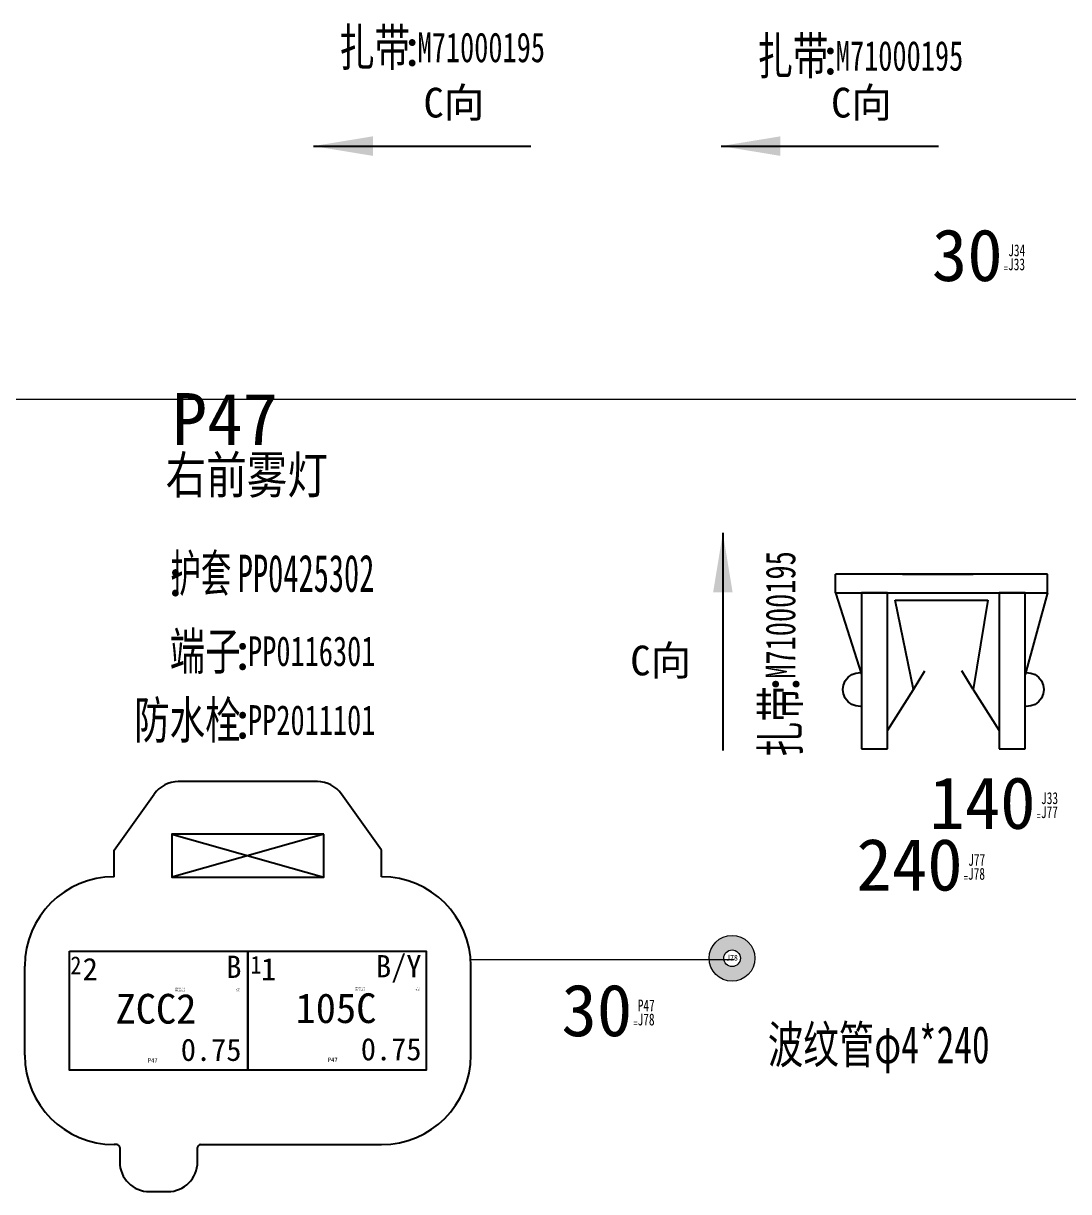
# Model space of a CAD drawing. Header units: millimetres. Extents: x -2653 to 6698, y -4403 to -42.
# Drawn here: x 744 to 814.3, y -795.6 to -717 of the extents above; entities that cross this region are included whole.
import ezdxf
from ezdxf.enums import TextEntityAlignment as Align

# ---------------------------------------------------------------- set-up
doc = ezdxf.new("R2010")
doc.units = ezdxf.units.MM
doc.header["$MEASUREMENT"] = 0
for name, color, linetype in [('DIM', 6, 'Continuous'), ('文字', 3, 'Continuous'), ('管-供应商', 43, 'Continuous'), ('管-内径', 2, 'Continuous'), ('管-名称', 59, 'Continuous'), ('管-外径', 6, 'Continuous'), ('管-编码', 58, 'Continuous'), ('节点长度', 1, 'Continuous'), ('节点长度-L', 32, 'Continuous'), ('轮廓线', 7, 'Continuous'), ('连接器-供应商', 43, 'Continuous'), ('连接器-功能', 63, 'Continuous'), ('连接器-名称', 53, 'Continuous'), ('连接器-编码', 52, 'Continuous'), ('附件-供应商', 43, 'Continuous'), ('附件-名称', 53, 'Continuous'), ('附件-数量', 21, 'Continuous'), ('附件-编码', 52, 'Continuous')]:
    doc.layers.add(name, color=color, linetype=linetype)
for name, color, linetype, plot in [('供方编码', 51, 'Continuous', False), ('备注', 4, 'Continuous', False), ('管-ID', 7, 'Continuous', False), ('管-L', 38, 'Continuous', False), ('管-不打印', 2, 'Continuous', False), ('管-位置', 18, 'Continuous', False), ('管-单位', 2, 'Continuous', False), ('管-工位', 4, 'Continuous', False), ('管-开口', 64, 'Continuous', False), ('管-数量', 6, 'Continuous', False), ('管-类别', 56, 'Continuous', False), ('管-规格', 56, 'Continuous', False), ('管-重叠值', 49, 'Continuous', False), ('管-颜色', 14, 'Continuous', False), ('节点长度-E1', 53, 'Continuous', False), ('节点长度-E2', 53, 'Continuous', False), ('节点长度-不打印', 14, 'Continuous', False), ('连接器-不打印', 1, 'Continuous', False), ('连接器-位置', 12, 'Continuous', False), ('附件-不打印', 2, 'Continuous', False), ('隐藏-剥皮长度', 2, 'Continuous', False), ('隐藏-加余量', 1, 'Continuous', False), ('隐藏-备注', 1, 'Continuous', False), ('隐藏-孔位', 1, 'Continuous', False), ('隐藏-对应端子', 2, 'Continuous', False), ('隐藏-节点长度辅助', 202, 'Continuous', False), ('隐藏-规格', 1, 'Continuous', False), ('隐藏-辅助信息', 3, 'Continuous', False), ('隐藏-防水栓', 2, 'Continuous', False)]:
    doc.layers.add(name, color=color, linetype=linetype, plot=plot)
doc.styles.add('CL', font='', dxfattribs={"height": 2})
doc.styles.get("Standard").update_dxf_attribs({"font": 'txt', "bigfont": 'gbcbig.shx'})
doc.styles.get('CL').set_extended_font_data('SimSun')
doc.dimstyles.get("Standard").update_dxf_attribs({"dimtxt": 10, "dimasz": 0.18, "dimexe": 0.18, "dimexo": 0.0625, "dimgap": 0.09, "dimtad": 0, "dimtih": 1, "dimtoh": 1, "dimdec": 4, "dimzin": 0, "dimdsep": 46, "dimtxsty": 'Standard', "dimcen": 0.09, "dimadec": 0, "dimazin": 0, "dimtfac": 1, "dimtdec": 4, "dimtofl": 0, "dimtmove": 0, "dimatfit": 3, "dimfxl": 1, "dimtolj": 1, "dimtzin": 0, "dimarcsym": 0})

# ---------------------------------------------------------------- blocks, each defined once
blk = doc.blocks.new('附件')
at = {"layer": '文字', "color": 3, "style": 'CL'}
blk.add_text(':', height=2.5, dxfattribs=at).set_placement((-3.788, -0.382), align=Align.MIDDLE_CENTER)
at = {"layer": '附件-不打印', "color": 3, "style": 'CL', "width": 0.7, "flags": 5}
for tag, p in [('供方编码', (-8.485, -1.616)), ('范围', (-8.485, -1.318)), ('工位', (-6.896, -1.318)), ('位置', (-5.306, -1.318))]:
    blk.add_attdef(tag, text='', height=0.2, dxfattribs=at).set_placement(p, align=Align.MIDDLE_CENTER)
at = {"layer": '附件-不打印', "color": 1, "style": 'CL'}
for tag, width, flags, p in [('选项', 0.7, 13, (-6.896, -1.616)), ('备注', 0.7, 5, (-5.306, -1.616)), ('规格', 0.7, 5, (-3.717, -1.616)), ('单位', 0.6, 1, (-3.717, -1.318))]:
    blk.add_attdef(tag, text='', height=0.2, dxfattribs=dict(at, width=width, flags=flags)).set_placement(p, align=Align.MIDDLE_CENTER)
at = {"layer": '附件-供应商', "color": 3, "style": 'CL', "width": 0.7, "flags": 8}
blk.add_attdef('供应商', text='', height=2.5, dxfattribs=at).set_placement((-13.399, -0.419), align=Align.MIDDLE_RIGHT)
at = {"layer": '附件-名称', "color": 3, "style": 'CL', "width": 0.7, "flags": 4}
blk.add_attdef('名称', text='', height=2.5, dxfattribs=at).set_placement((-3.92, -0.382), align=Align.MIDDLE_RIGHT)
at = {"layer": '附件-数量', "color": 2, "style": 'CL', "width": 0.7, "flags": 2}
blk.add_attdef('*', text='', height=1, dxfattribs=at).set_placement((15.719, -0.382), align=Align.MIDDLE_CENTER)
at = {"layer": '附件-数量', "color": 2, "style": 'CL', "width": 0.7, "flags": 4}
blk.add_attdef('数量', text='', height=1.2, dxfattribs=at).set_placement((16.072, -0.382), align=Align.MIDDLE_LEFT)
at = {"layer": '附件-编码', "color": 2, "style": 'CL', "width": 0.7, "flags": 4}
blk.add_attdef('编码', text='', height=2.5, dxfattribs=at).set_placement((-3.651, -0.382), align=Align.MIDDLE_LEFT)
blk = doc.blocks.new('9818107')
at = {"color": 0, "linetype": 'Continuous'}
for p, q in [((48.797, 27.934), (43.297, 26.184)), ((48.797, 27.934), (48.797, 13.684)), ((50.047, 13.684), (50.047, 27.934)), ((41.19, 26.567), (41.297, 26.851)), ((41.297, 26.851), (41.477, 27.093)), ((41.477, 27.093), (41.716, 27.283)), ((41.716, 27.283), (42, 27.403)), ((42, 27.403), (42.297, 27.444)), ((42.297, 27.444), (42.594, 27.403)), ((42.594, 27.403), (42.878, 27.283)), ((42.878, 27.283), (43.117, 27.093)), ((43.117, 27.093), (43.297, 26.851)), ((43.297, 26.851), (43.404, 26.567)), ((48.797, 26.184), (38.297, 26.184)), ((38.297, 26.184), (38.297, 24.434)), ((41.159, 26.265), (41.19, 26.567)), ((43.404, 26.567), (43.435, 26.265)), ((48.797, 24.434), (48.797, 26.184)), ((38.297, 24.434), (48.797, 24.434)), ((39.547, 24.434), (42.297, 22.684)), ((48.797, 24.434), (48.797, 24.434)), ((42.297, 22.684), (48.297, 23.934)), ((48.297, 23.934), (48.297, 17.684)), ((50.047, 23.434), (50.047, 18.684)), ((42.297, 22.684), (43.547, 21.934)), ((42.297, 18.684), (43.547, 19.434)), ((42.297, 18.684), (39.547, 16.934)), ((48.297, 17.684), (42.297, 18.684)), ((48.797, 16.934), (38.297, 16.934)), ((38.297, 16.934), (38.297, 15.184)), ((48.797, 15.184), (48.797, 16.934)), ((38.297, 15.184), (48.797, 15.184)), ((41.19, 14.801), (41.159, 15.103)), ((48.797, 13.684), (43.297, 15.184)), ((43.435, 15.103), (43.404, 14.801)), ((48.797, 15.184), (48.797, 15.184)), ((41.297, 14.517), (41.19, 14.801)), ((41.477, 14.275), (41.297, 14.517)), ((41.716, 14.085), (41.477, 14.275)), ((43.117, 14.275), (42.878, 14.085)), ((43.297, 14.517), (43.117, 14.275)), ((43.404, 14.801), (43.297, 14.517)), ((42, 13.965), (41.716, 14.085)), ((42.297, 13.924), (42, 13.965)), ((42.594, 13.965), (42.297, 13.924)), ((42.878, 14.085), (42.594, 13.965)), ((48.797, 13.684), (50.047, 13.684)), ((50.047, 13.684), (50.047, 13.684))]:
    blk.add_line(p, q, dxfattribs=at)
at = {"color": 0}
blk.add_line((48.797, 27.934), (50.047, 27.934), dxfattribs=at)
blk = doc.blocks.new('9818106')
at = {"rotation": 180}
blk.add_blockref('9818107', (857.775, -198.67), dxfattribs=at)
blk = doc.blocks.new('节点长度')
at = {"layer": '节点长度-E1', "color": 202, "ltscale": 0.5, "style": 'CL', "width": 0.7, "flags": 4}
blk.add_attdef('E1', text='', height=0.8, dxfattribs=at).set_placement((1.351, 0.931), align=Align.MIDDLE_LEFT)
at = {"layer": '节点长度-E2', "color": 202, "ltscale": 0.5, "style": 'CL', "width": 0.7, "flags": 4}
blk.add_attdef('E2', text='', height=0.8, dxfattribs=at).set_placement((1.339, -0.011), align=Align.MIDDLE_LEFT)
at = {"layer": '节点长度-L', "color": 1, "ltscale": 0.5, "style": 'CL', "flags": 4}
blk.add_attdef('L', text='', height=2, dxfattribs=at).set_placement((0.98, 0.612), align=Align.MIDDLE_RIGHT)
at = {"layer": '节点长度-不打印', "color": 202, "ltscale": 0.5, "style": 'CL', "width": 0.7}
blk.add_text('=', height=0.5, dxfattribs=at).set_placement((1.189, -0.273), align=Align.MIDDLE_CENTER)
at = {"layer": '节点长度-不打印', "color": 1, "style": 'CL', "width": 0.8, "flags": 13}
blk.add_attdef('选项', text='', height=0.1, dxfattribs=at).set_placement((0.334, -0.1), align=Align.MIDDLE_CENTER)
blk = doc.blocks.new('DJ7023-2-21（出线）')
for p, q in [((1144.175, 480.689), (1134.822, 480.689)), ((1130.498, 476.078), (1133.194, 479.851)), ((1148.498, 476.078), (1145.802, 479.851)), ((1144.614, 477.164), (1134.383, 474.26)), ((1134.383, 477.164), (1144.614, 474.26)), ((1130.498, 474.288), (1130.498, 476.078)), ((1148.498, 474.288), (1148.498, 476.078)), ((1134.383, 474.26), (1134.383, 474.26)), ((1124.498, 462.288), (1124.498, 468.288)), ((1154.498, 462.288), (1154.498, 468.288)), ((1130.68, 456.288), (1130.498, 456.288)), ((1130.88, 456.088), (1130.88, 455.118)), ((1136.116, 455.118), (1136.116, 456.088)), ((1136.316, 456.288), (1148.498, 456.288)), ((1132.88, 453.118), (1134.116, 453.118))]:
    blk.add_line(p, q)
for points in [[(1144.614, 477.164), (1134.383, 477.164), (1134.383, 474.26), (1144.614, 474.26)], [(1127.498, 469.288), (1139.498, 469.288), (1139.498, 461.288), (1127.498, 461.288)], [(1139.498, 469.288), (1151.498, 469.288), (1151.498, 461.288), (1139.498, 461.288)]]:
    blk.add_lwpolyline(points, close=True)
for centre, radius, start, end in [((1134.822, 478.689), 2, 90, 144.45517), ((1144.175, 478.689), 2, 35.54483, 90), ((1130.498, 468.288), 6, 90, 180), ((1148.498, 468.288), 6, 0, 90), ((1130.498, 462.288), 6, 180, 270), ((1148.498, 462.288), 6, 270, 0), ((1130.68, 456.088), 0.2, 0, 90), ((1136.316, 456.088), 0.2, 90, 180), ((1132.88, 455.118), 2, 180, 270), ((1134.116, 455.118), 2, 270, 0)]:
    blk.add_arc(centre, radius, start, end)
at = {"char_height": 1.5, "width": 3.85652, "attachment_point": 1}
for s, insert in [('{\\fSimSun|b0|i0|c134|p2;2}', (1128.388, 468.837)), ('{\\fSimSun|b0|i0|c134|p2;1}', (1140.388, 468.837))]:
    blk.add_mtext(s, dxfattribs=dict(at, insert=insert))
blk = doc.blocks.new('分支点')
at = {"layer": '轮廓线'}
h = blk.add_hatch(color=1, dxfattribs=at)
edge = h.paths.add_edge_path()
edge.add_arc((-0.001, 0.001), 1.54, 0, 360)
edge = h.paths.add_edge_path(flags=16)
edge.add_arc((-0.001, 0.001), 0.56, 0, 360)
at = {"layer": '轮廓线', "color": 1, "linetype": 'ByBlock', "lineweight": -2}
for radius in [1.54, 0.56]:
    blk.add_circle((-0.001, 0.001), radius, dxfattribs=at)
at = {"layer": '轮廓线', "color": 2, "style": 'CL', "width": 0.8}
blk.add_attdef('位置', text='', height=0.4, dxfattribs=at).set_placement((-0.002, 0.035), align=Align.MIDDLE_CENTER)
at = {"layer": '隐藏-辅助信息', "color": 1, "style": 'CL', "width": 0.8, "flags": 13}
blk.add_attdef('选项', text='', height=0.1, dxfattribs=at).set_placement((-0.002, -0.464), align=Align.MIDDLE_CENTER)
blk = doc.blocks.new('电线2')
at = {"layer": '轮廓线', "color": 7, "style": 'CL', "flags": 4}
for tag, p in [('颜色', (5.879, 2.803)), ('线径', (5.879, -2.776))]:
    blk.add_attdef(tag, text='', height=1.5, dxfattribs=at).set_placement(p, align=Align.MIDDLE_RIGHT)
blk.add_attdef('线号', text='', height=2, dxfattribs=at).set_placement((0.127, -0.016), align=Align.MIDDLE_CENTER)
at = {"layer": '隐藏-剥皮长度', "color": 2, "style": 'CL', "width": 0.9, "flags": 4}
blk.add_attdef('剥皮', text='', height=0.1, dxfattribs=at).set_placement((5.742, 1.222), align=Align.MIDDLE_RIGHT)
at = {"layer": '隐藏-加余量', "color": 1, "style": 'CL', "width": 0.9, "flags": 4}
blk.add_attdef('加余量', text='', height=0.1, dxfattribs=at).set_placement((5.742, 1.362), align=Align.MIDDLE_RIGHT)
at = {"layer": '隐藏-备注', "color": 1, "style": 'CL', "width": 0.9, "flags": 5}
blk.add_attdef('备注', text='', height=0.1, dxfattribs=at).set_placement((3.704, -1.38), align=Align.MIDDLE_CENTER)
at = {"layer": '隐藏-孔位', "color": 6, "style": 'CL', "width": 0.9, "flags": 4}
blk.add_attdef('孔位', text='', height=1.2, dxfattribs=at).set_placement((-5.625, 2.907), align=Align.MIDDLE_LEFT)
at = {"layer": '隐藏-对应端子', "color": 2, "style": 'CL', "width": 0.9, "flags": 4}
blk.add_attdef('对应簧片', text='', height=0.1, dxfattribs=at).set_placement((2.055, 1.208), align=Align.MIDDLE_RIGHT)
at = {"layer": '隐藏-规格', "color": 1, "style": 'CL', "width": 0.9, "flags": 5}
blk.add_attdef('规格', text='', height=0.2, dxfattribs=at).set_placement((5.742, -1.391), align=Align.MIDDLE_RIGHT)
at = {"layer": '隐藏-辅助信息', "color": 2, "style": 'CL', "width": 0.9, "flags": 5}
for tag, p in [('辅助', (3.704, 1.511)), ('标识管', (3.704, -1.138))]:
    blk.add_attdef(tag, text='', height=0.1, dxfattribs=at).set_placement(p, align=Align.MIDDLE_CENTER)
at = {"layer": '隐藏-辅助信息', "color": 3, "style": 'CL', "width": 0.9, "flags": 5}
for tag, p in [('供方编码', (3.704, 1.236)), ('编码', (3.704, 1.37))]:
    blk.add_attdef(tag, text='', height=0.1, dxfattribs=at).set_placement(p, align=Align.MIDDLE_CENTER)
for tag, p in [('线种', (2.055, -1.261)), ('工位', (2.055, -1.38))]:
    blk.add_attdef(tag, text='', height=0.1, dxfattribs=at).set_placement(p, align=Align.MIDDLE_RIGHT)
at = {"layer": '隐藏-辅助信息', "color": 1, "style": 'CL', "width": 0.9, "flags": 5}
blk.add_attdef('选项', text='', height=0.1, dxfattribs=at).set_placement((3.704, -1.261), align=Align.MIDDLE_CENTER)
at = {"layer": '隐藏-辅助信息', "color": 4, "style": 'CL', "width": 0.9, "flags": 4}
blk.add_attdef('位置', text='', height=0.3, dxfattribs=at).set_placement((-0.094, -3.491), align=Align.MIDDLE_CENTER)
at = {"layer": '隐藏-防水栓', "color": 2, "style": 'CL', "width": 0.9, "flags": 4}
blk.add_attdef('防水栓', text='', height=0.1, dxfattribs=at).set_placement((2.055, 1.362), align=Align.MIDDLE_RIGHT)
blk = doc.blocks.new('管')
at = {"layer": '供方编码', "color": 2, "style": 'CL', "width": 0.7, "flags": 1}
blk.add_attdef('供方编码', text='', height=0.25, dxfattribs=at).set_placement((-1.647, -0.675), align=Align.MIDDLE_LEFT)
at = {"layer": '备注', "color": 1, "style": 'CL', "width": 0.7, "flags": 1}
blk.add_attdef('备注', text='', height=0.25, dxfattribs=at).set_placement((-2.741, -1.353), align=Align.MIDDLE_RIGHT)
at = {"layer": '文字', "color": 3, "style": 'CL', "flags": 9}
for tag, p in [('材质', (-6.173, -3.095)), ('耐低温', (10.809, -3.095)), ('耐高温', (10.809, -5.892)), ('参照标准', (10.537, -9.025))]:
    blk.add_attdef(tag, text='', height=2, dxfattribs=at).set_placement(p, align=Align.MIDDLE_RIGHT)
at = {"layer": '管-ID', "color": 1, "style": 'CL', "width": 0.7, "flags": 5}
blk.add_attdef('ID', text='', height=0.2, dxfattribs=at).set_placement((0.885, -0.698), align=Align.MIDDLE_CENTER)
at = {"layer": '管-L', "color": 2, "style": 'CL', "width": 0.8, "flags": 4}
blk.add_attdef('L', text='', height=0.2, dxfattribs=at).set_placement((5.331, 0.036), align=Align.MIDDLE_LEFT)
at = {"layer": '管-不打印', "color": 1, "style": 'CL', "width": 0.7, "flags": 13}
blk.add_attdef('选项', text='', height=0.2, dxfattribs=at).set_placement((5.155, -1.31), align=Align.MIDDLE_CENTER)
at = {"layer": '管-位置', "color": 3, "style": 'CL', "width": 0.7, "flags": 1}
blk.add_attdef('位置', text='', height=0.25, dxfattribs=at).set_placement((-2.77, -1.067), align=Align.MIDDLE_RIGHT)
at = {"layer": '管-供应商', "color": 3, "style": 'CL', "width": 0.7, "flags": 9}
blk.add_attdef('供应商', text='', height=2.5, dxfattribs=at).set_placement((-12.131, -0.078), align=Align.MIDDLE_RIGHT)
at = {"layer": '管-内径', "color": 3, "style": 'CL', "flags": 9}
blk.add_attdef('内径', text='', height=2, dxfattribs=at).set_placement((-6.193, -5.424), align=Align.MIDDLE_RIGHT)
at = {"layer": '管-单位', "color": 2, "style": 'CL', "width": 0.6, "flags": 5}
blk.add_attdef('单位', text='', height=0.2, dxfattribs=at).set_placement((5.158, -0.698), align=Align.MIDDLE_CENTER)
at = {"layer": '管-名称', "color": 1, "style": 'CL', "width": 0.7, "flags": 5}
blk.add_attdef('名称', text='', height=2.5, dxfattribs=at).set_placement((-1.998, -0.002), align=Align.MIDDLE_RIGHT)
at = {"layer": '管-外径', "color": 3, "style": 'CL', "width": 0.7, "flags": 1}
blk.add_attdef('外径', text='', height=2.5, dxfattribs=at).set_placement((-11.467, -8.408), align=Align.MIDDLE_LEFT)
at = {"layer": '管-工位', "color": 3, "style": 'CL', "width": 0.7, "flags": 1}
blk.add_attdef('工位', text='', height=0.25, dxfattribs=at).set_placement((-2.309, -1.345), align=Align.MIDDLE_CENTER)
at = {"layer": '管-开口', "color": 3, "style": 'CL', "width": 0.7, "flags": 1}
blk.add_attdef('开口', text='', height=0.25, dxfattribs=at).set_placement((-4.502, -1.063), align=Align.MIDDLE_CENTER)
at = {"layer": '管-数量', "color": 2, "style": 'CL', "width": 0.8, "flags": 1}
blk.add_attdef('数量', text='', height=2.5, dxfattribs=at).set_placement((4.91, 0.034), align=Align.MIDDLE_LEFT)
at = {"layer": '管-类别', "color": 7, "style": 'CL', "width": 0.6, "flags": 5}
blk.add_attdef('类别', text='', height=0.2, dxfattribs=at).set_placement((1.954, -1.223), align=Align.MIDDLE_CENTER)
at = {"layer": '管-编码', "color": 2, "style": 'CL', "width": 0.7}
blk.add_attdef('编码', text='', height=2.5, dxfattribs=at).set_placement((-1.647, 0.064), align=Align.MIDDLE_LEFT)
at = {"layer": '管-规格', "color": 3, "style": 'CL', "width": 0.7, "flags": 1}
blk.add_attdef('规格', text='', height=0.25, dxfattribs=at).set_placement((-1.613, -1.366), align=Align.MIDDLE_LEFT)
at = {"layer": '管-重叠值', "color": 1, "style": 'CL', "width": 0.6, "flags": 5}
blk.add_attdef('重叠值', text='', height=0.2, dxfattribs=at).set_placement((4.09, -0.96), align=Align.MIDDLE_CENTER)
at = {"layer": '管-颜色', "color": 7, "style": 'CL', "width": 0.6, "flags": 5}
blk.add_attdef('颜色', text='', height=0.2, dxfattribs=at).set_placement((1.954, -0.96), align=Align.MIDDLE_CENTER)
blk = doc.blocks.new('连接器')
at = {"layer": '文字', "style": 'CL'}
blk.add_text(':', height=2.5, dxfattribs=at).set_placement((-3.933, -4.363), align=Align.MIDDLE_CENTER)
at = {"layer": '连接器-不打印', "color": 2, "style": 'CL', "width": 0.6, "flags": 5}
for tag, p in [('供方编码', (-7.189, -6.29)), ('数量', (-5.117, -5.838))]:
    blk.add_attdef(tag, text='', height=0.2, dxfattribs=at).set_placement(p, align=Align.MIDDLE_LEFT)
at = {"layer": '连接器-不打印', "color": 1, "style": 'CL', "width": 0.6, "flags": 5}
for tag, p in [('选项', (-7.189, -6.058)), ('备注', (-2.936, -6.058))]:
    blk.add_attdef(tag, text='', height=0.2, dxfattribs=at).set_placement(p, align=Align.MIDDLE_LEFT)
at = {"layer": '连接器-不打印', "color": 3, "style": 'CL', "width": 0.6, "flags": 5}
for tag, p in [('工位', (-7.189, -5.838)), ('规格', (-2.939, -5.838))]:
    blk.add_attdef(tag, text='', height=0.2, dxfattribs=at).set_placement(p, align=Align.MIDDLE_LEFT)
at = {"layer": '连接器-不打印', "color": 1, "style": 'CL', "width": 0.6, "flags": 1}
for tag, p in [('加余量', (-4.967, -6.058)), ('单位', (-4.967, -6.29)), ('自带线', (-2.765, -6.29))]:
    blk.add_attdef(tag, text='', height=0.2, dxfattribs=at).set_placement(p, align=Align.MIDDLE_CENTER)
at = {"layer": '连接器-位置', "color": 1, "style": 'CL', "flags": 4}
blk.add_attdef('位置', text='', height=3.5, dxfattribs=at).set_placement((-4.408, 2.42), align=Align.MIDDLE_CENTER)
at = {"layer": '连接器-供应商', "color": 3, "style": 'CL', "width": 0.6, "flags": 4}
blk.add_attdef('供应商', text='', height=2.5, dxfattribs=at).set_placement((-16.811, -4.38), align=Align.MIDDLE_RIGHT)
at = {"layer": '连接器-功能', "color": 3, "style": 'CL', "width": 0.8, "flags": 4}
blk.add_attdef('功能', text='', height=2.5, dxfattribs=at).set_placement((-4.341, -1.264), align=Align.MIDDLE_CENTER)
at = {"layer": '连接器-名称', "color": 3, "style": 'CL', "width": 0.6, "flags": 4}
blk.add_attdef('名称', text='', height=2.5, dxfattribs=at).set_placement((-4.1, -4.363), align=Align.MIDDLE_RIGHT)
at = {"layer": '连接器-编码', "color": 2, "style": 'CL', "width": 0.6, "flags": 4}
blk.add_attdef('编码', text='', height=2.5, dxfattribs=at).set_placement((-3.662, -4.363), align=Align.MIDDLE_LEFT)

msp = doc.modelspace()

# ---------------------------------------------------------------- linework, layer by layer
at = {"layer": '轮廓线', "color": 3, "lineweight": 0}
msp.add_line((-165.433, -742.271), (1003.567, -742.271), dxfattribs=at)
at = {"layer": '轮廓线', "lineweight": 0}
msp.add_line((791.747, -779.966), (774.067, -779.966), dxfattribs=at)

# ---------------------------------------------------------------- block references
ref = msp.add_blockref('附件', (773.908, -718.216))
ref.add_attrib('名称', '扎带', dxfattribs={"layer": '附件-名称', "color": 3, "height": 2.5, "style": 'CL', "width": 0.7, "flags": 4}).set_placement((769.984, -718.599), align=Align.MIDDLE_RIGHT)
ref.add_attrib('编码', 'M71000195', dxfattribs={"layer": '附件-编码', "color": 2, "height": 2, "style": 'CL', "width": 0.7, "flags": 4}).set_placement((770.484, -718.599), align=Align.MIDDLE_LEFT)
ref = msp.add_blockref('附件', (802.04, -718.787))
ref.add_attrib('名称', '扎带', dxfattribs={"layer": '附件-名称', "color": 3, "height": 2.5, "style": 'CL', "width": 0.7, "flags": 4}).set_placement((798.116, -719.169), align=Align.MIDDLE_RIGHT)
ref.add_attrib('编码', 'M71000195', dxfattribs={"layer": '附件-编码', "color": 2, "height": 2, "style": 'CL', "width": 0.7, "flags": 4}).set_placement((798.616, -719.169), align=Align.MIDDLE_LEFT)
at = {"lineweight": -3}
ref = msp.add_blockref('节点长度', (808.86, -733.181), dxfattribs=at)
ref.add_attrib('L', '30', dxfattribs={"layer": '节点长度', "color": 1, "ltscale": 0.5, "height": 3.5, "style": 'CL'}).set_placement((809.841, -732.569), align=Align.MIDDLE_RIGHT)
ref.add_attrib('E1', 'J34', dxfattribs={"layer": '隐藏-节点长度辅助', "color": 202, "ltscale": 0.5, "height": 0.8, "style": 'CL', "width": 0.7}).set_placement((810.212, -732.25), align=Align.MIDDLE_LEFT)
ref.add_attrib('E2', 'J33', dxfattribs={"layer": '隐藏-节点长度辅助', "color": 202, "ltscale": 0.5, "height": 0.8, "style": 'CL', "width": 0.7}).set_placement((810.2, -733.191), align=Align.MIDDLE_LEFT)
ref = msp.add_blockref('连接器', (758.127, -749.883))
ref.add_attrib('位置', 'P47', dxfattribs={"layer": '连接器-位置', "color": 1, "height": 3.5, "style": 'CL', "flags": 8}).set_placement((757.52, -743.599), align=Align.MIDDLE_CENTER)
ref.add_attrib('功能', '右前雾灯', dxfattribs={"layer": '连接器-功能', "color": 3, "height": 2.5, "style": 'CL', "width": 0.8, "flags": 8}).set_placement((753.54, -747.358), align=Align.MIDDLE_LEFT)
ref.add_attrib('名称', '护套', dxfattribs={"layer": '连接器-名称', "color": 3, "height": 2.5, "style": 'CL', "width": 0.6, "flags": 8}).set_placement((757.955, -753.968), align=Align.MIDDLE_RIGHT)
ref.add_attrib('编码', 'PP0425302', dxfattribs={"layer": '连接器-编码', "color": 2, "height": 2.5, "style": 'CL', "width": 0.6}).set_placement((758.391, -753.968), align=Align.MIDDLE_LEFT)
ref = msp.add_blockref('附件', (794.508, -757.635), dxfattribs=dict(rotation=90))
ref.add_attrib('名称', '扎带', dxfattribs={"layer": '附件-名称', "color": 3, "height": 2.5, "rotation": 90, "style": 'CL', "width": 0.7, "flags": 4}).set_placement((794.891, -761.559), align=Align.MIDDLE_RIGHT)
ref.add_attrib('编码', 'M71000195', dxfattribs={"layer": '附件-编码', "color": 2, "height": 2, "rotation": 90, "style": 'CL', "width": 0.7, "flags": 4}).set_placement((794.891, -761.059), align=Align.MIDDLE_LEFT)
at = {"rotation": 270}
msp.add_blockref('9818106', (1025.204, 53.692), dxfattribs=at)
ref = msp.add_blockref('附件', (762.503, -758.824))
ref.add_attrib('名称', '端子', dxfattribs={"layer": '附件-名称', "color": 3, "height": 2.5, "style": 'CL', "width": 0.7, "flags": 8}).set_placement((758.579, -759.207), align=Align.MIDDLE_RIGHT)
ref.add_attrib('编码', 'PP0116301', dxfattribs={"layer": '附件-编码', "color": 7, "height": 2, "style": 'CL', "width": 0.7}).set_placement((759.079, -759.207), align=Align.MIDDLE_LEFT)
ref = msp.add_blockref('附件', (762.503, -763.455))
ref.add_attrib('名称', '防水栓', dxfattribs={"layer": '附件-名称', "color": 3, "height": 2.5, "style": 'CL', "width": 0.7, "flags": 8}).set_placement((758.579, -763.838), align=Align.MIDDLE_RIGHT)
ref.add_attrib('编码', 'PP2011101', dxfattribs={"layer": '附件-编码', "color": 2, "height": 2, "style": 'CL', "width": 0.7}).set_placement((759.079, -763.838), align=Align.MIDDLE_LEFT)
msp.add_blockref('DJ7023-2-21（出线）', (-380.432, -1248.673))
at = {"lineweight": 0}
msp.add_blockref('分支点', (791.636, -779.862), dxfattribs=at).add_auto_attribs({'位置': 'J78'})
ref = msp.add_blockref('电线2', (752.76, -783.238), dxfattribs=at)
ref.add_attrib('线号', 'ZCC2', dxfattribs={"layer": '轮廓线', "color": 7, "height": 2, "style": 'CL'}).set_placement((752.887, -783.255), align=Align.MIDDLE_CENTER)
ref.add_attrib('线径', '0.75', dxfattribs={"layer": '轮廓线', "color": 7, "height": 1.5, "style": 'CL'}).set_placement((758.639, -786.014), align=Align.MIDDLE_RIGHT)
ref.add_attrib('颜色', 'B', dxfattribs={"layer": '轮廓线', "color": 7, "height": 1.5, "style": 'CL'}).set_placement((758.639, -780.435), align=Align.MIDDLE_RIGHT)
ref.add_attrib('孔位', '2', dxfattribs={"layer": '隐藏-孔位', "color": 6, "height": 1.2, "style": 'CL', "width": 0.9}).set_placement((747.135, -780.331), align=Align.MIDDLE_LEFT)
ref.add_attrib('剥皮', '剥皮', dxfattribs={"layer": '隐藏-剥皮长度', "color": 2, "height": 0.1, "style": 'CL', "width": 0.9}).set_placement((758.502, -782.017), align=Align.MIDDLE_RIGHT)
ref.add_attrib('对应簧片', 'PP0116301', dxfattribs={"layer": '隐藏-对应端子', "color": 2, "height": 0.1, "style": 'CL', "width": 0.9}).set_placement((754.816, -782.03), align=Align.MIDDLE_RIGHT)
ref.add_attrib('防水栓', 'PP2011101', dxfattribs={"layer": '隐藏-防水栓', "color": 2, "height": 0.1, "style": 'CL', "width": 0.9}).set_placement((754.816, -781.877), align=Align.MIDDLE_RIGHT)
ref.add_attrib('加余量', '25', dxfattribs={"layer": '隐藏-加余量', "color": 1, "height": 0.1, "style": 'CL', "width": 0.9}).set_placement((758.502, -781.877), align=Align.MIDDLE_RIGHT)
ref.add_attrib('位置', 'P47', dxfattribs={"layer": '隐藏-辅助信息', "color": 4, "height": 0.3, "style": 'CL', "width": 0.9}).set_placement((752.666, -786.729), align=Align.MIDDLE_CENTER)
ref = msp.add_blockref('电线2', (764.869, -783.201), dxfattribs=at)
ref.add_attrib('线号', '105C', dxfattribs={"layer": '轮廓线', "color": 7, "height": 2, "style": 'CL'}).set_placement((764.996, -783.217), align=Align.MIDDLE_CENTER)
ref.add_attrib('线径', '0.75', dxfattribs={"layer": '轮廓线', "color": 7, "height": 1.5, "style": 'CL'}).set_placement((770.748, -785.976), align=Align.MIDDLE_RIGHT)
ref.add_attrib('颜色', 'B/Y', dxfattribs={"layer": '轮廓线', "color": 7, "height": 1.5, "style": 'CL'}).set_placement((770.748, -780.397), align=Align.MIDDLE_RIGHT)
ref.add_attrib('孔位', '1', dxfattribs={"layer": '隐藏-孔位', "color": 6, "height": 1.2, "style": 'CL', "width": 0.9}).set_placement((759.244, -780.294), align=Align.MIDDLE_LEFT)
ref.add_attrib('剥皮', '剥皮', dxfattribs={"layer": '隐藏-剥皮长度', "color": 2, "height": 0.1, "style": 'CL', "width": 0.9}).set_placement((770.611, -781.979), align=Align.MIDDLE_RIGHT)
ref.add_attrib('对应簧片', 'PP0116301', dxfattribs={"layer": '隐藏-对应端子', "color": 2, "height": 0.1, "style": 'CL', "width": 0.9}).set_placement((766.925, -781.992), align=Align.MIDDLE_RIGHT)
ref.add_attrib('防水栓', 'PP2011101', dxfattribs={"layer": '隐藏-防水栓', "color": 2, "height": 0.1, "style": 'CL', "width": 0.9}).set_placement((766.925, -781.839), align=Align.MIDDLE_RIGHT)
ref.add_attrib('加余量', '25', dxfattribs={"layer": '隐藏-加余量', "color": 1, "height": 0.1, "style": 'CL', "width": 0.9}).set_placement((770.611, -781.839), align=Align.MIDDLE_RIGHT)
ref.add_attrib('位置', 'P47', dxfattribs={"layer": '隐藏-辅助信息', "color": 4, "height": 0.3, "style": 'CL', "width": 0.9}).set_placement((764.775, -786.691), align=Align.MIDDLE_CENTER)
msp.add_blockref('管', (795.69, -785.731)).add_auto_attribs({'编码': '波纹管φ4*240'})
at = {"layer": '轮廓线', "lineweight": 0}
ref = msp.add_blockref('节点长度', (811.072, -770.022), dxfattribs=at)
ref.add_attrib('L', '140', dxfattribs={"layer": '节点长度', "color": 1, "ltscale": 0.5, "height": 3.5, "style": 'CL'}).set_placement((812.052, -769.41), align=Align.MIDDLE_RIGHT)
ref.add_attrib('E1', 'J33', dxfattribs={"layer": '隐藏-节点长度辅助', "color": 202, "ltscale": 0.5, "height": 0.8, "style": 'CL', "width": 0.7}).set_placement((812.423, -769.091), align=Align.MIDDLE_LEFT)
ref.add_attrib('E2', 'J77', dxfattribs={"layer": '隐藏-节点长度辅助', "color": 202, "ltscale": 0.5, "height": 0.8, "style": 'CL', "width": 0.7}).set_placement((812.411, -770.033), align=Align.MIDDLE_LEFT)
ref = msp.add_blockref('节点长度', (806.168, -774.171), dxfattribs=at)
ref.add_attrib('L', '240', dxfattribs={"layer": '节点长度', "color": 1, "ltscale": 0.5, "height": 3.5, "style": 'CL'}).set_placement((807.148, -773.559), align=Align.MIDDLE_RIGHT)
ref.add_attrib('E1', 'J77', dxfattribs={"layer": '隐藏-节点长度辅助', "color": 202, "ltscale": 0.5, "height": 0.8, "style": 'CL', "width": 0.7}).set_placement((807.519, -773.24), align=Align.MIDDLE_LEFT)
ref.add_attrib('E2', 'J78', dxfattribs={"layer": '隐藏-节点长度辅助', "color": 202, "ltscale": 0.5, "height": 0.8, "style": 'CL', "width": 0.7}).set_placement((807.507, -774.182), align=Align.MIDDLE_LEFT)
ref = msp.add_blockref('节点长度', (783.943, -783.966), dxfattribs=at)
ref.add_attrib('L', '30', dxfattribs={"layer": '节点长度', "color": 1, "ltscale": 0.5, "height": 3.5, "style": 'CL'}).set_placement((784.923, -783.354), align=Align.MIDDLE_RIGHT)
ref.add_attrib('E1', 'P47', dxfattribs={"layer": '隐藏-节点长度辅助', "color": 202, "ltscale": 0.5, "height": 0.8, "style": 'CL', "width": 0.7}).set_placement((785.294, -783.035), align=Align.MIDDLE_LEFT)
ref.add_attrib('E2', 'J78', dxfattribs={"layer": '隐藏-节点长度辅助', "color": 202, "ltscale": 0.5, "height": 0.8, "style": 'CL', "width": 0.7}).set_placement((785.282, -783.977), align=Align.MIDDLE_LEFT)

# ---------------------------------------------------------------- texts
at = {"layer": '文字', "lineweight": -3, "char_height": 2, "width": 25.32458, "attachment_point": 1, "style": 'CL'}
for insert in [(770.883, -721.319), (798.299, -721.319), (784.792, -758.835)]:
    msp.add_mtext('C向', dxfattribs=dict(at, insert=insert))

# ---------------------------------------------------------------- leaders
at = {"layer": 'DIM', "lineweight": -3}
for points in [[(763.478, -725.242), (778.107, -725.242)], [(790.894, -725.242), (805.523, -725.242)], [(791.019, -751.259), (791.019, -765.888)]]:
    msp.add_leader(points, dimstyle='Standard', override={"dimtxt": 2.5, "dimasz": 4, "dimexe": 1.25, "dimexo": 0.1, "dimgap": 0.625, "dimtad": 0, "dimtih": 0, "dimdec": 1, "dimzin": 8, "dimcen": 3, "dimclre": 256, "dimclrt": 256, "dimazin": 2, "dimtdec": 2, "dimtofl": 1, "dimtolj": 0, "dimtzin": 8}, dxfattribs=at)

doc.saveas('drawing.dxf')
